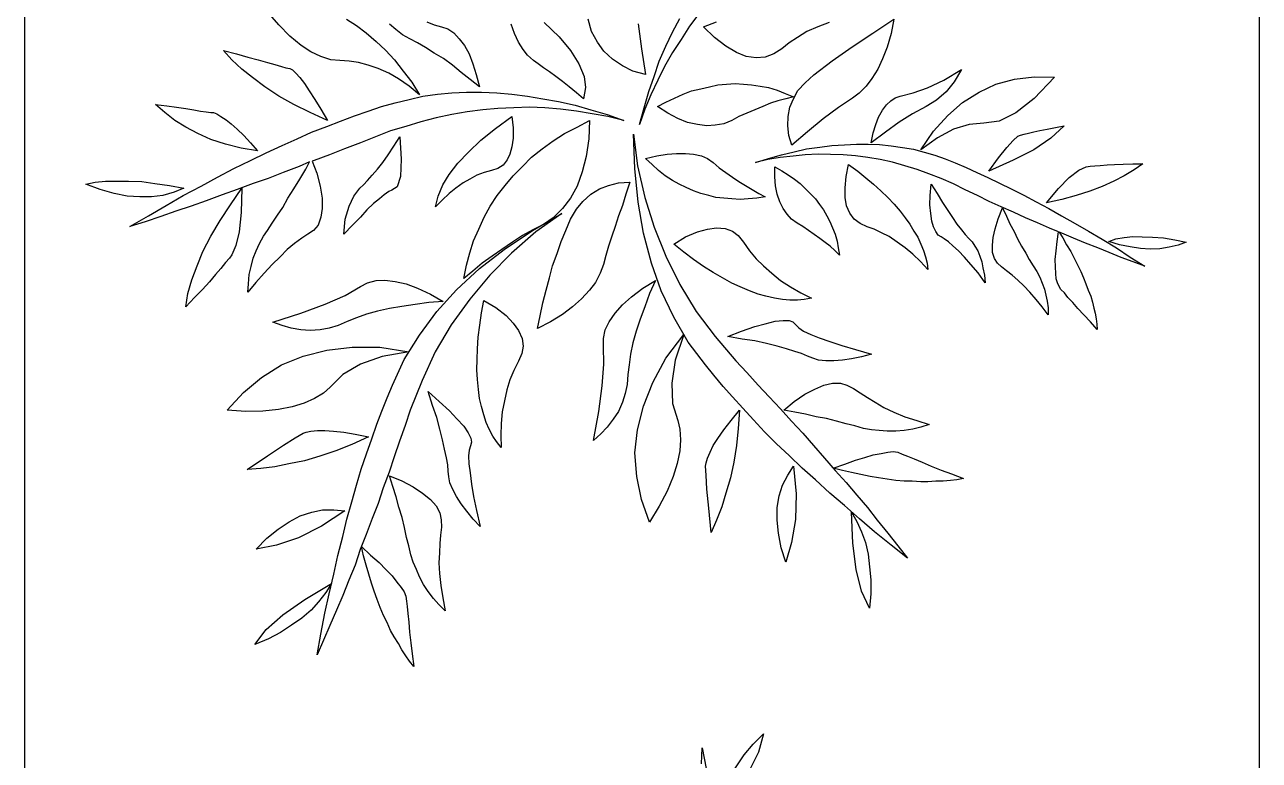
# Model space of a CAD drawing. Header units: millimetres. Extents: x 17 to 218440, y 21 to 53693.
# Drawn here: x 40707.7 to 41007.7, y 12359.5 to 12538.3 of the extents above; entities that cross this region are included whole.
import ezdxf

# ---------------------------------------------------------------- set-up
doc = ezdxf.new("R2010")
doc.units = ezdxf.units.MM
doc.header["$MEASUREMENT"] = 0
doc.layers.add('Plants', color=92, linetype='Continuous')

# ---------------------------------------------------------------- blocks, each defined once
blk = doc.blocks.new('1')
at = {"layer": 'Plants', "linetype": 'Continuous'}
for points in [[(3505.99, 15275.75), (3506.75, 15273.81), (3507.18, 15271.66), (3507.58, 15269.34), (3507.69, 15267), (3507.51, 15264.62), (3507.12, 15262.11), (3506.62, 15259.53), (3505.83, 15256.93), (3505.21, 15258.65), (3504.84, 15260.69), (3504.58, 15262.79), (3504.65, 15265.1), (3504.76, 15267.58), (3504.91, 15270.24), (3505.45, 15272.99), (3505.99, 15275.75)], [(3503.49, 15244.74), (3502.61, 15242.53), (3501.28, 15239.59), (3500.06, 15236.71), (3498.73, 15233.77), (3497.4, 15230.82), (3496.07, 15227.88), (3494.68, 15225.04), (3493.24, 15222.03), (3491.84, 15219.19), (3490.51, 15216.25), (3489.36, 15213.26), (3488.32, 15210.35), (3487.45, 15207.39), (3486.58, 15204.43), (3485.89, 15201.43), (3485.38, 15198.39), (3484.97, 15195.42), (3484.74, 15192.41), (3484.69, 15189.35), (3484.63, 15186.3), (3484.76, 15183.21), (3485.1, 15180.25), (3485.4, 15177.12), (3485.91, 15174.12), (3486.6, 15171.08), (3485.67, 15174.27), (3484.73, 15177.46), (3484.04, 15180.49), (3483.34, 15183.53), (3482.87, 15186.71), (3482.53, 15189.67), (3482.3, 15192.69), (3482.13, 15195.61), (3482.15, 15198.49), (3482.23, 15201.25), (3482.59, 15204.05), (3482.96, 15206.84), (3483.39, 15209.53), (3484.07, 15212.07), (3484.86, 15214.67), (3485.71, 15217.17), (3486.74, 15219.63), (3487.81, 15222.26), (3489.06, 15224.85), (3490.24, 15227.55), (3491.63, 15230.39), (3493.03, 15233.22), (3494.58, 15236.3), (3496.19, 15239.27), (3497.84, 15242.42), (3499.57, 15245.46), (3501.44, 15248.75), (3503.31, 15252.03), (3505.29, 15255.38), (3507.38, 15258.8), (3509.64, 15262.18), (3511.84, 15265.67), (3510.73, 15262.86), (3509.68, 15259.94), (3508.46, 15257.07), (3507.35, 15254.26), (3506.2, 15251.27), (3504.98, 15248.4), (3503.76, 15245.52), (3503.53, 15244.92), (3504.94, 15245.8), (3506.64, 15246.71), (3508.26, 15247.73), (3509.85, 15248.57), (3511.51, 15249.31), (3513.09, 15250.15), (3514.64, 15250.81), (3516.08, 15251.41), (3517.69, 15251.97), (3519.13, 15252.56), (3520.53, 15252.99), (3521.99, 15253.3), (3523.28, 15253.65), (3524.64, 15253.9), (3525.89, 15254.07), (3527.2, 15254.14), (3525.34, 15252.53), (3523.66, 15250.87), (3522.13, 15249.46), (3520.64, 15248.22), (3519.43, 15247.02), (3518.3, 15246.16), (3517.46, 15245.33), (3516.59, 15244.79), (3515.88, 15244.49), (3514.87, 15244.16), (3513.56, 15244.1), (3511.95, 15244), (3510.18, 15243.95), (3508.09, 15244.15), (3505.82, 15244.39), (3503.49, 15244.74)], [(3496.41, 15241.83), (3492.91, 15244.77), (3490.25, 15247.33), (3488.47, 15249.69), (3487.67, 15251.46), (3487.52, 15252.42), (3487.41, 15253.56), (3487.34, 15254.88), (3487.18, 15256.58), (3487.12, 15258.36), (3487.04, 15260.42), (3486.93, 15262.77), (3486.93, 15265.19), (3488.4, 15263.08), (3489.89, 15260.7), (3491.16, 15258.17), (3492.47, 15255.37), (3493.62, 15252.31), (3494.63, 15249.02), (3495.59, 15245.54), (3496.41, 15241.83)], [(3488.72, 15227.81), (3485.45, 15230.14), (3482.95, 15232.2), (3481.25, 15233.71), (3480.22, 15234.87), (3479.99, 15235.48), (3479.73, 15236.38), (3479.52, 15237.45), (3479.16, 15238.74), (3478.85, 15240.21), (3478.51, 15241.96), (3478.14, 15243.99), (3477.71, 15246.13), (3480.67, 15242.85), (3483.53, 15238.76), (3486.08, 15233.71), (3488.72, 15227.81)], [(3483.51, 15211.27), (3479.02, 15214.35), (3475.18, 15217.83), (3472.02, 15221.44), (3469.51, 15225.45), (3467.56, 15229.52), (3466.38, 15234.07), (3465.81, 15238.84), (3465.92, 15243.74), (3471.1, 15238.83), (3474.52, 15234.33), (3476.57, 15230.33), (3477.1, 15226.58), (3477.39, 15222.99), (3478.56, 15219.19), (3480.65, 15215.36), (3483.51, 15211.27)], [(3450.48, 15157.33), (3453.52, 15155.09), (3456.72, 15153.01), (3459.92, 15150.93), (3463.28, 15149.01), (3466.64, 15147.41), (3470.16, 15145.65), (3473.68, 15144.21), (3477.36, 15142.93), (3473.36, 15144.05), (3469.36, 15145.17), (3465.68, 15146.45), (3462, 15147.73), (3458.32, 15149.33), (3454.96, 15150.93), (3451.6, 15152.69)], [(3497.66, 15231.13), (3499.64, 15232.07), (3501.51, 15232.94), (3503.42, 15233.99), (3505.19, 15234.79), (3506.99, 15235.76), (3508.62, 15236.78), (3510.21, 15237.62), (3511.73, 15238.57), (3513.14, 15239.46), (3514.51, 15240.16), (3515.94, 15240.76), (3517.38, 15241.36), (3518.85, 15241.67), (3520.31, 15241.98), (3521.96, 15242.25), (3523.62, 15242.24), (3521.7, 15240.73), (3519.88, 15239.3), (3518.13, 15237.75), (3516.6, 15236.34), (3515.24, 15234.88), (3513.99, 15233.5), (3512.92, 15232.08), (3512, 15230.89), (3511.12, 15229.89), (3509.92, 15229.14), (3508.53, 15228.72), (3506.75, 15228.67), (3504.84, 15228.83), (3502.72, 15229.32), (3500.29, 15230.06), (3497.66, 15231.13)], [(3491.9, 15213.79), (3491.9, 15213.79), (3494.18, 15215.22), (3496.35, 15216.58), (3498.3, 15217.8), (3499.97, 15218.99), (3501.6, 15220.01), (3502.98, 15221.18), (3504.11, 15222.03), (3505.06, 15222.93), (3505.9, 15223.76), (3506.98, 15224.43), (3508.07, 15225.11), (3509.4, 15225.64), (3510.79, 15226.06), (3512.26, 15226.38), (3514.01, 15226.72), (3515.83, 15226.95), (3513.47, 15225.17), (3511.39, 15223.42), (3509.64, 15221.87), (3508.11, 15220.46), (3506.86, 15219.08), (3505.87, 15218), (3505.17, 15216.96), (3504.72, 15216.23), (3504.27, 15215.49), (3503.4, 15214.95), (3502.25, 15214.38), (3500.85, 15213.96), (3499.03, 15213.73), (3496.93, 15213.47), (3494.62, 15213.54), (3491.9, 15213.79)], [(3481.85, 15199.2), (3479.45, 15199.66), (3477.37, 15200.33), (3475.58, 15201.02), (3473.94, 15201.96), (3472.58, 15202.92), (3471.62, 15203.98), (3470.94, 15205.06), (3470.48, 15206.28), (3469.71, 15209.43), (3468.47, 15212.88), (3466.59, 15216.84), (3464.05, 15221.14), (3466.98, 15219.35), (3469.41, 15217.4), (3471.48, 15215.06), (3473.04, 15212.57), (3474.79, 15209.28), (3476.83, 15206.03), (3479.21, 15202.69), (3481.85, 15199.2)], [(3560.88, 15189.97), (3559.92, 15192.85), (3558.96, 15195.41), (3558.32, 15197.65), (3557.68, 15199.73), (3557.36, 15201.65), (3557.04, 15203.25), (3556.88, 15204.53), (3557.04, 15205.65), (3557.52, 15206.77), (3558, 15208.05), (3558.64, 15209.65), (3559.44, 15211.57), (3560.4, 15213.81), (3561.36, 15216.21), (3562.32, 15218.77), (3563.44, 15221.65), (3563.76, 15220.05), (3563.92, 15218.45), (3564.08, 15216.69), (3564.08, 15214.93), (3564.24, 15213.01), (3564.24, 15211.25), (3564.08, 15209.17), (3564.08, 15207.25), (3563.92, 15205.17), (3563.6, 15203.09), (3563.28, 15201.01), (3562.96, 15198.93), (3562.48, 15196.69), (3562, 15194.45), (3561.52, 15192.21), (3560.88, 15189.97)], [(3487.09, 15193.72), (3487.09, 15193.72), (3488.71, 15195.95), (3490.37, 15197.89), (3491.91, 15199.76), (3493.53, 15201.53), (3495.14, 15203.29), (3496.78, 15204.77), (3498.43, 15206.25), (3500.09, 15207.45), (3501.65, 15208.57), (3503.28, 15209.59), (3504.8, 15210.54), (3506.46, 15211.27), (3508, 15211.94), (3509.51, 15212.43), (3511.08, 15212.81), (3512.62, 15213.01), (3510.72, 15211.22), (3508.89, 15209.32), (3507.34, 15207.45), (3505.97, 15205.53), (3504.6, 15203.62), (3503.69, 15201.69), (3502.82, 15199.94), (3502.24, 15198.22), (3501.48, 15196.54), (3500.41, 15195.11), (3498.96, 15194.05), (3497.19, 15193.25), (3495.16, 15192.89), (3492.74, 15192.88), (3490.02, 15193.14), (3487.09, 15193.72)], [(3546.8, 15177.97), (3544.72, 15180.53), (3542.96, 15183.09), (3541.68, 15185.49), (3540.72, 15187.73), (3540.24, 15189.81), (3540.24, 15191.73), (3540.72, 15193.33), (3541.52, 15194.93), (3542.64, 15196.53), (3543.76, 15198.29), (3544.88, 15200.21), (3546.16, 15202.29), (3547.28, 15204.69), (3548.4, 15207.41), (3549.36, 15210.29), (3550.32, 15213.33), (3550.96, 15211.25), (3551.44, 15209.33), (3551.76, 15207.25), (3551.92, 15205.17), (3551.92, 15203.09), (3551.76, 15201.17), (3551.6, 15199.25), (3551.28, 15197.33), (3550.64, 15195.25), (3550.16, 15193.17), (3549.52, 15190.77), (3548.88, 15188.37), (3548.4, 15185.81), (3547.76, 15183.25), (3547.28, 15180.69), (3546.8, 15177.97)], [(3582.8, 15208.05), (3579.6, 15204.05), (3576.4, 15200.05), (3573.2, 15196.37), (3570, 15192.69), (3566.96, 15189.17), (3563.76, 15185.65), (3560.88, 15182.45), (3557.84, 15179.25), (3554.96, 15176.21), (3552.08, 15173.33), (3549.2, 15170.61), (3546.32, 15168.05), (3543.6, 15165.49), (3541.04, 15163.25), (3538.32, 15161.01), (3535.76, 15158.93), (3530.32, 15154.77), (3524.24, 15151.25), (3517.84, 15148.21), (3511.12, 15145.81), (3503.76, 15143.89), (3496.24, 15142.61), (3488.08, 15141.81), (3479.76, 15141.49), (3487.44, 15142.45), (3495.12, 15144.21), (3502.32, 15146.45), (3509.36, 15149.33), (3516.24, 15152.69), (3522.8, 15156.69), (3528.88, 15161.33), (3534.8, 15166.29), (3537.68, 15169.01), (3540.72, 15171.73), (3543.6, 15174.45), (3546.48, 15177.17), (3549.52, 15179.89), (3552.4, 15182.61), (3555.44, 15185.17), (3558.48, 15187.89), (3561.52, 15190.45), (3564.4, 15193.17), (3567.44, 15195.73), (3570.48, 15198.29), (3573.52, 15200.69), (3576.72, 15203.25), (3579.76, 15205.65), (3582.8, 15208.05)], [(3482.42, 15179.94), (3480.02, 15179.19), (3477.74, 15178.97), (3475.44, 15179.04), (3473.21, 15179.46), (3471.18, 15180.3), (3469.11, 15181.43), (3467.28, 15183.15), (3465.35, 15185.26), (3461.93, 15189.77), (3458.48, 15194.56), (3455.19, 15199.59), (3451.82, 15204.73), (3455.28, 15204.03), (3458.59, 15203.08), (3461.4, 15201.97), (3463.92, 15200.83), (3466.19, 15199.38), (3468.1, 15198.01), (3469.76, 15196.32), (3470.95, 15194.66), (3473.23, 15191.25), (3476, 15187.55), (3479.13, 15183.76), (3482.42, 15179.94)], [(3453.68, 15158.45), (3453.68, 15158.45), (3452.4, 15161.65)], [(3452.56, 15189.01), (3453.68, 15186.29), (3454.8, 15183.57), (3456.24, 15181.33), (3457.52, 15179.25), (3458.96, 15177.49), (3460.24, 15175.57), (3461.04, 15173.49), (3461.2, 15171.25), (3460.88, 15168.85), (3459.92, 15166.45), (3458.32, 15163.89), (3456.24, 15161.17), (3453.68, 15158.45)], [(3528.88, 15164.37), (3527.6, 15167.73), (3526.48, 15170.93), (3525.84, 15173.49), (3525.2, 15175.89), (3525.04, 15177.81), (3525.04, 15179.25), (3525.36, 15180.21), (3526, 15180.85), (3526.8, 15181.65), (3527.6, 15182.77), (3528.4, 15184.53), (3529.2, 15186.61), (3530.16, 15189.17), (3531.12, 15192.05), (3532.08, 15195.41), (3533.2, 15199.25), (3533.84, 15196.85), (3534.32, 15194.45), (3534.64, 15192.21), (3534.8, 15190.13), (3534.8, 15188.21), (3534.64, 15186.45), (3534.16, 15185.01), (3533.68, 15183.73), (3533.04, 15182.29), (3532.56, 15180.69), (3531.92, 15178.61), (3531.28, 15176.37), (3530.64, 15173.81), (3530, 15170.93), (3529.52, 15167.89), (3528.88, 15164.37)], [(3571.6, 15194.45), (3573.84, 15195.73), (3576.4, 15196.85), (3578.96, 15197.81), (3581.84, 15198.45), (3584.88, 15198.77), (3588.08, 15199.09), (3591.44, 15199.09), (3594.96, 15198.77), (3590.8, 15196.85), (3585.52, 15195.57), (3579.12, 15194.77), (3571.6, 15194.45), (3571.6, 15194.45)], [(3487.7, 15175.84), (3487.7, 15175.84), (3488.64, 15177.48), (3489.64, 15179.02), (3490.65, 15180.55), (3491.72, 15181.98), (3493.03, 15183.25), (3494.24, 15184.46), (3495.45, 15185.67), (3496.79, 15186.66), (3498.13, 15187.65), (3499.61, 15188.42), (3500.98, 15189.13), (3502.53, 15189.79), (3504.07, 15190.46), (3505.76, 15190.91), (3507.4, 15191.18), (3509.15, 15191.52), (3508.05, 15190.38), (3506.95, 15189.24), (3506.03, 15188.06), (3505.07, 15186.7), (3504.1, 15185.34), (3503.14, 15183.99), (3502.18, 15182.63), (3501.39, 15181.23), (3500.43, 15179.88), (3499.15, 15178.78), (3497.81, 15177.79), (3496.15, 15177.05), (3494.32, 15176.36), (3492.29, 15175.99), (3490.12, 15175.84), (3487.7, 15175.84)], [(3506.48, 15151.25), (3504.72, 15154.13), (3503.44, 15157.01), (3502.8, 15159.41), (3502.48, 15161.65), (3502.64, 15163.73), (3503.28, 15165.49), (3504.4, 15166.93), (3506, 15168.21), (3508.08, 15169.65), (3510, 15171.25), (3511.76, 15173.01), (3513.52, 15175.09), (3515.28, 15177.17), (3516.88, 15179.57), (3518.32, 15182.13), (3519.6, 15184.69), (3519.92, 15182.93), (3520.08, 15181.33), (3520.08, 15179.41), (3519.92, 15177.65), (3519.6, 15175.73), (3519.12, 15173.65), (3518.64, 15171.73), (3517.84, 15169.65), (3516.88, 15167.41), (3515.92, 15165.33), (3514.64, 15163.09), (3513.36, 15160.85), (3511.92, 15158.45), (3510.16, 15156.05), (3508.4, 15153.65), (3506.48, 15151.25)], [(3473.04, 15147.25), (3473.04, 15147.25), (3471.92, 15149.33), (3470.96, 15151.41), (3470, 15153.49), (3469.2, 15155.57), (3468.72, 15157.81), (3468.24, 15159.89), (3467.76, 15161.97), (3467.6, 15164.05), (3467.44, 15166.13), (3467.6, 15168.21), (3467.76, 15170.13), (3468.08, 15172.21), (3468.4, 15174.29), (3469.04, 15176.37), (3469.84, 15178.29), (3470.64, 15180.37), (3471.12, 15178.45), (3471.6, 15176.53), (3472.24, 15174.77), (3473.04, 15172.85), (3473.84, 15170.93), (3474.64, 15169.01), (3475.44, 15167.09), (3476.4, 15165.33), (3477.2, 15163.41), (3477.52, 15161.33), (3477.68, 15159.25), (3477.36, 15157.01), (3476.88, 15154.61), (3475.92, 15152.21), (3474.64, 15149.81), (3473.04, 15147.25)], [(3560.4, 15180.37), (3560.4, 15180.37), (3567.12, 15181.01), (3573.36, 15180.85), (3578.96, 15179.89), (3583.76, 15178.45), (3580.24, 15177.33), (3576.72, 15176.69), (3573.52, 15176.37), (3570.48, 15176.37), (3567.6, 15176.85), (3565.04, 15177.65), (3562.64, 15178.93), (3560.4, 15180.37)], [(3485.68, 15144.37), (3485.04, 15147.09), (3484.56, 15149.65), (3484.4, 15151.89), (3484.4, 15154.13), (3484.56, 15156.05), (3485.04, 15157.97), (3485.68, 15159.41), (3486.64, 15160.85), (3487.92, 15162.29), (3489.04, 15163.89), (3490.16, 15165.49), (3491.28, 15167.09), (3492.24, 15168.69), (3493.2, 15170.29), (3494.16, 15171.89), (3494.96, 15173.49), (3495.28, 15171.41), (3495.44, 15169.33), (3495.6, 15167.41), (3495.44, 15165.33), (3495.28, 15163.41), (3495.12, 15161.49), (3494.64, 15159.73), (3494.16, 15157.81), (3493.52, 15156.05), (3492.72, 15154.29), (3491.92, 15152.53), (3490.96, 15150.93), (3489.84, 15149.17), (3488.56, 15147.57), (3487.12, 15145.97), (3485.68, 15144.37)], [(3646.19, 15161.35), (3643.65, 15161.81), (3640.97, 15162.59), (3638.39, 15163.5), (3635.78, 15164.86), (3633.24, 15166.57), (3630.59, 15168.38), (3628.01, 15170.54), (3625.52, 15173.05), (3629.94, 15171.85), (3634.81, 15169.44), (3640.23, 15165.93), (3646.19, 15161.35), (3646.19, 15161.35)], [(3546.8, 15167.25), (3546.8, 15167.25), (3551.28, 15166.93), (3555.44, 15166.45), (3559.44, 15165.81), (3563.28, 15165.01), (3566.96, 15163.89), (3570.32, 15162.93), (3573.52, 15161.65), (3576.56, 15160.37), (3570.64, 15159.73), (3566, 15159.25), (3562.64, 15159.09), (3560.4, 15158.93), (3559.6, 15159.09), (3558.48, 15159.41), (3557.04, 15160.05), (3555.44, 15160.85), (3553.68, 15161.97), (3551.6, 15163.41), (3549.36, 15165.17), (3546.8, 15167.25)], [(3628.87, 15158.13), (3633.89, 15159.13)], [(3632.74, 15158.01), (3628.87, 15158.13)], [(3528.4, 15153.65), (3534.64, 15151.57), (3540.24, 15150.77), (3545.2, 15150.93), (3549.36, 15152.21), (3551.44, 15152.69), (3554, 15152.85), (3556.72, 15152.69), (3559.76, 15152.05), (3562.96, 15151.09), (3566.48, 15149.65), (3570.16, 15147.73), (3574, 15145.33), (3568.56, 15143.41), (3562.96, 15142.29), (3557.2, 15141.81), (3551.6, 15142.45), (3545.84, 15143.89), (3540.08, 15146.13), (3534.16, 15149.33), (3528.4, 15153.65)], [(3465.2, 15144.37), (3464.4, 15141.33), (3463.12, 15138.77), (3461.52, 15136.37), (3459.6, 15134.29), (3457.36, 15132.69), (3454.8, 15131.25), (3451.76, 15130.45)], [(3452.88, 15142.61), (3458.96, 15143.41), (3465.2, 15144.37)], [(3515.28, 15146.77), (3515.28, 15146.77), (3518.48, 15145.33), (3521.68, 15144.21), (3524.72, 15143.09), (3527.6, 15142.13), (3530.48, 15141.33), (3533.2, 15140.69), (3535.76, 15140.37), (3538.16, 15140.05), (3540.56, 15139.89), (3542.8, 15139.41), (3544.88, 15138.77), (3547.12, 15137.81), (3549.04, 15136.53), (3550.96, 15135.09), (3552.56, 15133.49), (3554.16, 15131.73), (3547.12, 15133.01), (3540.88, 15133.81), (3535.6, 15134.29), (3531.28, 15134.13), (3529.36, 15134.13), (3527.28, 15134.61), (3525.36, 15135.57), (3523.28, 15137.01), (3521.2, 15138.77), (3519.28, 15141.01), (3517.2, 15143.73), (3515.28, 15146.77)], [(3486.48, 15062.77), (3487.6, 15060.21), (3489.04, 15056.37), (3490.48, 15052.69), (3491.76, 15049.01), (3493.2, 15045.17), (3494.48, 15041.49), (3495.92, 15037.65), (3497.2, 15033.97), (3498.48, 15030.29), (3499.76, 15026.61), (3501.04, 15022.77), (3502.16, 15019.09), (3499.6, 15023.57), (3497.04, 15027.89), (3494.64, 15032.05), (3492.4, 15036.37), (3490.16, 15040.37), (3488.08, 15044.37), (3486.16, 15048.37), (3484.24, 15052.21), (3482.48, 15056.05), (3480.88, 15059.73), (3479.28, 15063.25), (3477.84, 15066.93), (3476.56, 15070.29), (3475.28, 15073.65), (3474.16, 15077.01), (3473.04, 15080.21), (3472.08, 15083.57), (3471.28, 15086.93), (3470.48, 15090.29), (3470, 15093.81), (3469.68, 15097.33), (3469.52, 15100.85), (3469.52, 15104.53), (3469.68, 15108.21), (3470, 15111.89), (3470.48, 15115.73), (3471.12, 15119.41), (3471.76, 15123.25), (3472.72, 15127.25), (3473.84, 15131.09), (3474.96, 15135.09), (3476.4, 15139.09), (3475.44, 15135.25), (3474.8, 15131.41), (3474.16, 15127.57), (3473.68, 15123.73), (3473.36, 15119.89), (3473.2, 15116.21), (3473.36, 15112.37), (3473.52, 15108.53), (3473.84, 15104.85), (3474.32, 15101.01), (3474.96, 15097.33), (3475.76, 15093.49), (3476.72, 15089.81), (3477.84, 15086.13), (3478.96, 15082.45), (3480.4, 15078.77), (3481.84, 15075.09), (3483.28, 15071.25), (3484.72, 15067.57), (3486.16, 15063.89), (3486.32, 15063.41), (3489.2, 15064.53), (3492.4, 15065.33), (3495.28, 15065.81), (3497.84, 15065.81), (3499.92, 15065.49), (3501.84, 15064.85), (3503.12, 15063.73), (3504.08, 15062.29), (3505.04, 15060.85), (3506.32, 15059.09), (3507.76, 15057.33), (3509.52, 15055.57), (3511.44, 15053.65), (3513.52, 15051.73), (3515.76, 15049.65), (3518.16, 15047.73), (3516.08, 15047.89), (3513.84, 15048.05), (3511.92, 15048.53), (3509.84, 15049.01), (3508.08, 15049.81), (3506.32, 15050.61), (3504.56, 15051.57), (3503.12, 15052.53), (3501.36, 15053.65), (3499.44, 15054.93), (3497.52, 15056.21), (3495.28, 15057.49), (3493.04, 15058.93), (3490.64, 15060.37), (3488.24, 15061.81), (3486.48, 15062.77)], [(3491.44, 15140.53), (3491.44, 15140.53), (3494.32, 15139.57), (3497.04, 15138.77), (3499.6, 15137.81), (3502.16, 15137.01), (3504.56, 15136.21), (3506.96, 15135.41), (3509.2, 15134.77), (3511.44, 15134.13), (3513.52, 15133.33), (3515.76, 15132.21), (3517.68, 15130.77), (3519.76, 15128.85), (3521.68, 15126.61), (3523.6, 15124.21), (3525.36, 15121.33), (3526.96, 15118.13), (3523.92, 15118.77), (3520.72, 15119.41), (3517.68, 15120.21), (3514.64, 15121.01), (3511.76, 15121.81), (3508.72, 15122.93), (3505.84, 15123.89), (3503.12, 15125.01), (3500.4, 15126.13), (3498, 15127.57), (3496.08, 15129.17), (3494.32, 15131.09), (3493.04, 15133.17), (3492.24, 15135.41), (3491.6, 15137.81), (3491.44, 15140.53)], [(3471.12, 15129.33), (3471.12, 15129.33), (3469.68, 15127.57), (3468.24, 15125.81), (3466.96, 15124.21), (3465.68, 15122.61), (3464.56, 15121.01), (3463.6, 15119.57), (3462.64, 15118.29), (3461.84, 15117.17), (3460.56, 15115.73), (3459.12, 15114.61), (3457.36, 15113.49), (3455.28, 15112.53), (3453.04, 15111.73)], [(3452.56, 15119.73), (3456.08, 15123.41), (3459.44, 15126.13), (3462.64, 15128.21), (3465.68, 15129.49), (3468.4, 15129.81), (3471.12, 15129.33)], [(3476.4, 15130.77), (3480.88, 15130.61), (3485.2, 15129.97), (3488.88, 15129.01), (3492.4, 15127.73), (3495.28, 15126.13), (3497.84, 15124.21), (3500.08, 15121.97), (3501.68, 15119.57), (3502.96, 15117.01), (3504.4, 15114.45), (3506, 15112.05), (3507.76, 15109.49), (3509.36, 15107.09), (3511.12, 15104.69), (3513.04, 15102.45), (3514.8, 15100.21), (3511.6, 15100.85), (3508.56, 15101.65), (3505.68, 15102.61), (3502.8, 15103.89), (3499.92, 15105.17), (3497.2, 15106.61), (3494.64, 15108.37), (3492.24, 15110.29), (3489.84, 15112.21), (3487.6, 15114.45), (3485.36, 15116.69), (3483.28, 15119.25), (3481.36, 15121.97), (3479.6, 15124.69), (3478, 15127.73), (3476.4, 15130.77)], [(3606.25, 15064.57), (3601.22, 15065.51), (3596.18, 15066.45), (3591.43, 15067.53), (3586.67, 15068.62), (3582.14, 15069.64), (3577.52, 15070.8), (3573.34, 15071.84), (3569.09, 15073.01), (3565.05, 15074.11), (3561.15, 15075.3), (3557.39, 15076.55), (3553.78, 15077.89), (3550.24, 15079.08), (3547.06, 15080.28), (3543.8, 15081.62), (3540.76, 15082.9), (3534.52, 15085.74), (3528.55, 15089.44), (3522.86, 15093.65), (3517.57, 15098.44), (3512.41, 15104.03), (3507.73, 15110.06), (3503.18, 15116.88), (3498.98, 15124.06), (3503.44, 15117.74), (3508.62, 15111.8), (3513.99, 15106.51), (3519.85, 15101.66), (3526.05, 15097.17), (3532.67, 15093.27), (3539.63, 15090.1), (3546.8, 15087.22), (3550.55, 15085.96), (3554.38, 15084.56), (3558.14, 15083.3), (3561.9, 15082.05), (3565.73, 15080.65), (3569.49, 15079.39), (3573.18, 15077.92), (3577.01, 15076.52), (3580.7, 15075.04), (3584.46, 15073.79), (3588.15, 15072.31), (3591.84, 15070.84), (3595.39, 15069.29), (3599.15, 15067.67), (3602.7, 15066.12), (3606.25, 15064.57)], [(3520.18, 15105.1), (3521.89, 15108.01), (3523.83, 15110.5), (3525.64, 15112.19), (3527.47, 15113.53), (3529.38, 15114.37), (3531.23, 15114.64), (3533.03, 15114.33), (3534.91, 15113.52), (3537.16, 15112.36), (3539.48, 15111.43), (3541.86, 15110.7), (3544.52, 15110.13), (3547.19, 15109.56), (3550.06, 15109.28), (3553, 15109.22), (3555.86, 15109.3), (3554.46, 15108.18), (3553.12, 15107.29), (3551.43, 15106.38), (3549.8, 15105.69), (3547.95, 15105.07), (3545.89, 15104.51), (3543.97, 15104.03), (3541.76, 15103.76), (3539.34, 15103.55), (3537.05, 15103.41), (3534.47, 15103.49), (3531.89, 15103.56), (3529.1, 15103.7), (3526.15, 15104.12), (3523.2, 15104.54), (3520.18, 15105.1)], [(3475.44, 15111.89), (3478.16, 15112.21), (3480.72, 15112.21), (3482.8, 15111.89), (3484.56, 15111.41), (3486, 15110.77), (3487.28, 15109.81), (3488.08, 15108.53), (3488.56, 15106.93), (3489.04, 15105.17), (3489.68, 15103.41), (3490.64, 15101.65), (3491.6, 15100.05), (3492.88, 15098.29), (3494.16, 15096.69), (3495.76, 15094.93), (3497.36, 15093.33), (3494.8, 15093.97), (3492.08, 15095.09), (3489.52, 15096.69), (3486.8, 15098.77), (3484.08, 15101.33), (3481.2, 15104.37), (3478.32, 15107.89), (3475.44, 15111.89)], [(3468.24, 15104.05), (3468.24, 15104.05), (3466.48, 15101.81), (3464.72, 15099.57), (3462.96, 15097.49), (3461.36, 15095.25), (3460.08, 15093.01), (3458.64, 15090.93), (3457.52, 15089.01), (3456.56, 15087.09), (3455.6, 15085.33), (3454.32, 15083.73), (3453.04, 15082.13)], [(3452.4, 15091.25), (3453.2, 15093.01), (3453.68, 15094.77), (3454.16, 15096.37), (3455.12, 15097.81), (3456.56, 15099.09), (3458.16, 15100.37), (3460.24, 15101.49), (3462.64, 15102.45), (3465.2, 15103.25), (3468.24, 15104.05)], [(3542.31, 15091.53), (3544.67, 15094.24), (3546.97, 15096.74), (3548.92, 15098.51), (3550.74, 15100.21), (3552.35, 15101.25), (3553.62, 15101.93), (3554.62, 15102.1), (3555.49, 15101.84), (3556.57, 15101.51), (3557.94, 15101.34), (3559.86, 15101.46), (3562.08, 15101.73), (3564.79, 15102.1), (3567.78, 15102.61), (3571.19, 15103.34), (3575.11, 15104.17), (3573.29, 15102.47), (3571.4, 15100.92), (3569.58, 15099.58), (3567.82, 15098.46), (3566.13, 15097.55), (3564.5, 15096.86), (3563, 15096.61), (3561.65, 15096.43), (3560.08, 15096.31), (3558.44, 15095.98), (3556.3, 15095.56), (3554.03, 15095.07), (3551.47, 15094.43), (3548.62, 15093.64), (3545.72, 15092.63), (3542.31, 15091.53)], [(3520.38, 15095.23), (3520.38, 15095.23), (3520.62, 15091.73), (3521.14, 15088.38), (3521.58, 15085.17), (3522.1, 15082.18), (3522.75, 15079.26), (3523.47, 15076.56), (3524.39, 15074.15), (3525.24, 15071.88), (3526.23, 15069.69), (3526.86, 15067.49), (3527.28, 15065.35), (3527.49, 15062.92), (3527.26, 15060.63), (3526.9, 15058.26), (3526.24, 15056.09), (3525.45, 15053.85), (3523.26, 15060.66), (3521.02, 15066.54), (3518.95, 15071.42), (3516.78, 15075.16), (3515.87, 15076.85), (3515.31, 15078.91), (3515.25, 15081.06), (3515.54, 15083.57), (3516.11, 15086.24), (3517.18, 15088.98), (3518.6, 15092.1), (3520.38, 15095.23)], [(3562.75, 15082.14), (3564.03, 15085.18), (3565.46, 15087.94), (3566.97, 15090.2), (3568.49, 15092.1), (3570.1, 15093.51), (3571.8, 15094.41), (3573.43, 15094.74), (3575.22, 15094.79), (3577.16, 15094.56), (3579.24, 15094.4), (3581.46, 15094.32), (3583.9, 15094.17), (3586.54, 15094.31), (3589.47, 15094.61), (3592.46, 15095.12), (3595.6, 15095.71), (3594.06, 15094.16), (3592.6, 15092.83), (3590.91, 15091.57), (3589.16, 15090.45), (3587.32, 15089.47), (3585.55, 15088.7), (3583.78, 15087.94), (3581.94, 15087.32), (3579.8, 15086.9), (3577.74, 15086.34), (3575.32, 15085.78), (3572.91, 15085.21), (3570.42, 15084.43), (3567.86, 15083.78), (3565.38, 15083), (3562.75, 15082.14)], [(3470.16, 15089.49), (3470.16, 15089.49), (3468.08, 15086.93), (3466.32, 15084.37), (3464.88, 15081.97), (3463.76, 15079.41), (3462.96, 15077.01), (3462.32, 15074.61), (3462, 15072.37), (3461.84, 15070.13), (3461.68, 15067.89), (3460.88, 15065.49), (3459.76, 15063.09), (3458.16, 15060.69), (3455.92, 15057.97), (3453.2, 15055.25), (3450, 15052.53)], [(3451.76, 15071.73), (3453.36, 15074.13), (3455.12, 15076.53), (3457.2, 15078.93), (3459.28, 15081.17), (3461.68, 15083.41), (3464.4, 15085.49), (3467.12, 15087.57), (3470.16, 15089.49)], [(3579.97, 15075.38), (3582.06, 15077.59), (3583.87, 15079.64), (3585.54, 15081.26), (3587.07, 15082.8), (3588.62, 15083.99), (3589.88, 15085.03), (3590.93, 15085.77), (3591.99, 15086.16), (3593.21, 15086.26), (3594.56, 15086.44), (3596.27, 15086.63), (3598.34, 15086.83), (3600.77, 15087.04), (3603.34, 15087.33), (3606.05, 15087.69), (3609.12, 15088.06), (3607.86, 15087.02), (3606.52, 15086.13), (3605.05, 15085.16), (3603.5, 15084.33), (3601.88, 15083.28), (3600.33, 15082.45), (3598.42, 15081.61), (3596.72, 15080.71), (3594.81, 15079.87), (3592.83, 15079.17), (3590.84, 15078.47), (3588.86, 15077.77), (3586.66, 15077.14), (3584.45, 15076.51), (3582.25, 15075.87), (3579.97, 15075.38)], [(3480.4, 15084.69), (3485.84, 15085.01), (3490, 15084.85), (3492.56, 15084.05), (3493.36, 15082.77), (3493.68, 15081.97), (3494.48, 15080.85), (3495.44, 15079.73), (3496.56, 15078.29), (3498.16, 15076.69), (3499.92, 15075.09), (3501.84, 15073.17), (3504.08, 15071.09), (3500.4, 15071.41), (3497.2, 15072.37), (3494.8, 15073.49), (3492.88, 15074.93), (3492.08, 15075.89), (3490.96, 15076.85), (3489.68, 15077.97), (3488.24, 15079.25), (3486.64, 15080.53), (3484.72, 15081.81), (3482.64, 15083.25), (3480.4, 15084.69)], [(3532.63, 15086.9), (3533.74, 15080.42), (3535.67, 15075.1), (3538.15, 15070.8), (3541.24, 15067.74), (3542.65, 15066.13), (3544, 15063.95), (3545.14, 15061.47), (3546.01, 15058.49), (3546.67, 15055.22), (3547.06, 15051.43), (3547.1, 15047.28), (3546.79, 15042.76), (3542.54, 15046.66), (3538.91, 15051.07), (3535.77, 15055.92), (3533.69, 15061.16), (3532.25, 15066.92), (3531.51, 15073.06), (3531.54, 15079.78), (3532.63, 15086.9)], [(3553.3, 15077.09), (3553.3, 15077.09), (3555.13, 15072.98), (3556.67, 15069.09), (3557.99, 15065.26), (3559.09, 15061.5), (3559.84, 15057.72), (3560.58, 15054.31), (3560.96, 15050.88), (3561.26, 15047.6), (3557.91, 15052.52), (3555.3, 15056.38), (3553.57, 15059.27), (3552.37, 15061.17), (3552.14, 15061.95), (3551.89, 15063.09), (3551.78, 15064.66), (3551.73, 15066.45), (3551.89, 15068.53), (3552.18, 15071.04), (3552.67, 15073.85), (3553.3, 15077.09)], [(3571.28, 15071.28), (3571.28, 15071.28), (3575.02, 15065.65), (3577.82, 15060.08), (3579.61, 15054.68), (3580.6, 15049.77), (3577.96, 15052.35), (3575.73, 15055.15), (3573.94, 15057.82), (3572.51, 15060.5), (3571.57, 15063.27), (3571.07, 15065.9), (3571.07, 15068.62), (3571.28, 15071.28)], [(3476.4, 15067.09), (3476.4, 15067.09), (3474.48, 15062.93), (3472.56, 15058.93), (3470.48, 15055.25), (3468.24, 15051.89), (3466, 15048.85), (3463.92, 15046.29), (3461.68, 15043.89), (3459.44, 15041.81), (3460.24, 15045.01), (3461.04, 15047.73), (3461.68, 15050.29), (3462.32, 15052.53), (3462.8, 15054.29), (3463.28, 15055.89), (3463.6, 15057.01), (3463.76, 15057.97), (3464.08, 15058.61), (3464.88, 15059.41), (3466, 15060.37), (3467.44, 15061.49), (3469.2, 15062.61), (3471.28, 15064.05), (3473.68, 15065.49), (3476.4, 15067.09)], [(3588.98, 15068.04), (3591.16, 15066.67), (3593.36, 15064.94), (3595.41, 15063.13), (3597.34, 15060.89), (3599.05, 15058.36), (3600.84, 15055.69), (3602.43, 15052.73), (3603.8, 15049.47), (3600.15, 15052.24), (3596.53, 15056.29), (3592.81, 15061.56), (3588.98, 15068.04), (3588.98, 15068.04)], [(3483.76, 15050.13), (3483.76, 15050.13), (3483.12, 15046.13), (3482.16, 15042.29), (3481.04, 15038.77), (3479.6, 15035.57), (3478, 15032.69), (3476.4, 15029.97), (3474.48, 15027.57), (3472.56, 15025.33), (3472.88, 15028.05), (3473.2, 15030.45), (3473.52, 15032.69), (3473.84, 15034.61), (3474.16, 15036.21), (3474.32, 15037.65), (3474.48, 15038.77), (3474.48, 15039.41), (3474.8, 15040.21), (3475.44, 15041.17), (3476.24, 15042.45), (3477.2, 15043.73), (3478.48, 15045.17), (3480.08, 15046.77), (3481.84, 15048.37), (3483.76, 15050.13)], [(3492.88, 15046.29), (3498.8, 15046.13), (3503.44, 15045.65), (3506.8, 15044.85), (3509.04, 15043.89), (3509.84, 15043.25), (3510.96, 15042.29), (3512.4, 15041.17), (3513.84, 15039.89), (3515.6, 15038.45), (3517.52, 15036.69), (3519.44, 15034.77), (3521.68, 15032.69), (3518.48, 15033.17), (3515.12, 15034.13), (3511.76, 15035.41), (3508.24, 15036.85), (3504.56, 15038.77), (3500.72, 15041.01), (3496.88, 15043.57), (3492.88, 15046.29)], [(3492.88, 15032.21), (3493.84, 15029.81), (3494.64, 15027.09), (3494.96, 15024.37), (3494.96, 15021.49), (3494.8, 15018.45), (3494.16, 15015.25), (3493.2, 15011.89), (3491.92, 15008.37), (3491.44, 15010.61), (3491.12, 15013.17), (3491.12, 15015.89), (3491.12, 15018.77), (3491.28, 15021.97), (3491.76, 15025.17), (3492.24, 15028.69), (3492.88, 15032.21)]]:
    blk.add_lwpolyline(points, dxfattribs=at)

msp = doc.modelspace()

# ---------------------------------------------------------------- linework, layer by layer
msp.add_lwpolyline([(41007.71, 18338.99), (41007.71, 7776.37), (40707.71, 7776.37), (40707.71, 18338.99)], close=True)

# ---------------------------------------------------------------- block references
at = {"rotation": 270}
msp.add_blockref('1', (25714.19, 15991.46), dxfattribs=at)

doc.saveas('drawing.dxf')
